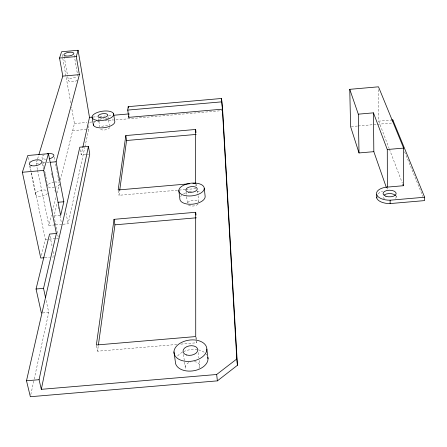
<?xml version="1.0" encoding="UTF-8"?>
<svg xmlns="http://www.w3.org/2000/svg" width="447" height="447" viewBox="0 0 447 447"><rect width="100%" height="100%" fill="white"/><g stroke="black" fill="none" stroke-linecap="round" stroke-linejoin="round"><path stroke-width="0.34" stroke-dasharray="2.23 1.68" d="M396.148 197.155L396.154 195.82M176.822 344.464L97.541 351.197L98.301 345.671M185.242 189.545L119.025 195.283L119.589 191.176M129.105 115.041L128.786 110.599M30.793 394.684L34.061 379.732M34.207 379.05L48.751 312.442L45.952 299.518M62.988 224.238L68.106 223.796L84.746 147.611M84.891 146.929L88.752 129.239L88.031 125.015M85.79 154.411L81.17 154.813L82.673 148.058M58.222 237.016L53.998 216.002L57.199 202.977M41.409 255.388L45.387 239.503L29.955 165.736M54.97 224.93L48.907 225.456L51.455 215.298M52.472 211.235L55.864 197.691M57.054 192.948L59.261 184.147M60.278 180.085L74.448 123.528L71.509 107.118M37.447 169.631L36.185 163.507L37.408 159.501M37.609 158.836L38.626 155.5M92.92 117.069L97.038 116.706M99.782 116.466L105.263 115.985M108.694 115.689L112.124 115.387M74.448 123.528L86.914 122.439M89.685 122.199L100.765 121.226M104.922 120.863L113.236 120.137M116.002 119.897L221.975 110.621M72.665 130.647L88.752 129.239M378.503 89.562L378.715 121.154L390.801 120.098M351.297 126.579L357.522 126.037M358.215 125.976L376.894 124.344M377.586 124.288L392.114 123.02M86.45 154.355L89.087 154.126M36.185 163.507L39.504 163.216M42.823 162.926L46.142 162.635M46.806 162.579L49.461 162.35M185.935 189.483L196.278 188.589M53.998 216.002L60.636 215.426M55.646 224.875L61.708 224.349M45.387 239.503L55.735 238.609M56.428 238.547L58.496 238.368M44.801 257.684L49.528 257.282M52.232 257.047L53.579 256.93M42.722 312.956L48.751 312.442M180.895 344.117L196.518 342.793L196.512 341.396M404.624 151.835L423.007 196.753M378.715 121.154L389.164 148.549M389.415 149.197L402.35 183.119M28.239 157.54L29.1 161.635M29.709 166.155L30.558 170.195M31.122 172.888L35.631 194.423M37.587 170.313L48.907 225.456M49.969 236.072L52.182 246.805M53.148 251.505L54.121 256.204M44.342 154.763A6.035 2.66 -10.5 0 0 42.024 157.59L43.795 166.413M44.756 171.167L45.164 173.201M45.303 173.883L45.711 175.917M45.845 176.599L47.762 186.103A5.94 2.766 -10.9 0 1 54.322 181.99M42.336 163.535L43.42 168.91M51.601 173.19L52.003 175.224M52.137 175.9L52.539 177.934M54.947 190.131L55.35 192.165M58.278 207L58.674 209M59.993 215.672L61.446 223.014M65.983 212.833L68.106 223.796M54.232 157.182L55.02 161.25M55.545 163.965L56.076 166.675M56.205 167.357L57.786 175.492M57.92 176.174L58.311 178.208M58.445 178.884L59.233 182.957M96.479 345.626L97.541 351.197M183.454 354.449L185.388 368.311A7.375 4.833 -8.7 0 0 186.108 369.429M62.083 54.467L70.894 103.698M64.15 56.389L67.631 75.917M67.748 76.588L68.469 80.628M80.264 149.734L81.17 154.813M74.196 55.232L77.789 76.079M98.407 118.69L98.742 120.712M98.854 121.383L99.742 126.78M118.276 190.629L119.025 195.283M108.006 116.768L108.431 119.461M108.543 120.137L109.398 125.523M198.144 352.532L198.809 357.851M199.144 360.511L199.809 365.83M195.82 337.25L196.255 340.715M196.345 341.407L196.518 342.793M186.075 191.987L186.567 196.077M186.65 196.758L187.472 203.581A5.705 2.905 -6.8 0 1 192.417 200.273A5.705 2.905 -6.8 0 1 198.624 201.865M195.82 184.583L195.976 185.918M197.507 190.992L197.736 193.043M198.049 195.775L198.747 201.915M387.359 187.774L387.359 189.098M196.272 183.728L196.278 186.505M196.507 337.206L196.512 340.698M93.931 122.685A10.901 4.615 -8.6 0 1 95.239 121.45M99.508 119.388A10.901 4.615 -8.6 0 1 103.844 118.416M105.648 118.243A10.901 4.615 -8.6 0 1 107.688 118.215M112.258 119.003A10.901 4.615 -8.6 0 1 113.348 119.522M109.683 127.412A4.889 2.095 -8.6 0 1 104.447 129.999A4.889 2.095 -8.6 0 1 100.022 128.255M101.732 126.613A4.889 2.095 -8.6 0 1 107.604 125.763M180.582 196.63A12.723 6.414 -6.7 0 1 181.633 195.395M183.661 193.903A12.723 6.414 -6.7 0 1 186.276 192.668M189.304 191.78A12.723 6.414 -6.7 0 1 191.892 191.35M197.026 191.31A12.723 6.414 -6.7 0 1 200.815 192.137M177.632 355.963A16.455 10.689 -8.6 0 1 183.035 351.884M183.639 351.593A16.455 10.689 -8.6 0 1 197.881 349.777M198.529 349.912A16.455 10.689 -8.6 0 1 205.737 353.577M206.151 354.03A16.455 10.689 -8.6 0 1 206.86 354.991M198.071 204.128A5.705 2.905 -6.8 0 1 193.138 206.028A5.705 2.905 -6.8 0 1 188.209 204.983M194.384 361.617A7.375 4.833 -8.7 0 1 198.837 368.35M185.159 367.071A7.375 4.833 -8.7 0 1 190.618 361.941M77.359 80.315A5.001 1.9 -8.8 0 1 70.106 81.578A5.001 1.9 -8.8 0 1 69.939 78.773A5.001 1.9 -8.8 0 1 77.219 77.996M47.6 193.383A6.342 2.978 -11.3 0 1 38.459 196.177A6.342 2.978 -11.3 0 1 37.246 191.769A6.342 2.978 -11.3 0 1 46.812 190.506M45.628 159.205A6.035 2.66 -10.5 0 1 42.024 157.59M59.378 184.365A5.94 2.766 -10.9 0 1 55.83 187.131M54.35 187.55A5.94 2.766 -10.9 0 1 48.153 186.757M54.819 181.957A5.94 2.766 -10.9 0 1 58.965 182.991M378.084 193.735A13.114 6.649 0.3 0 1 382.677 191.26M396.064 196.289A6.56 3.325 0.3 0 1 395.003 198.781M384.571 198.976A6.56 3.325 0.3 0 1 383.085 196.535"/><path stroke-width="0.67" d="M392.812 121.137L392.812 119.925L391.471 120.042M376.525 197.066L377.067 198.781A13.114 6.649 0.3 0 0 390.136 203.575L424.583 200.602L424.65 197.233L390.13 200.206A13.142 6.627 0.2 0 1 377.039 195.44L376.497 193.73A13.142 6.627 0.2 0 1 385.75 187.243L403.345 185.728L403.63 148.097L378.486 86.813L349.761 89.327L350.604 126.641L359.008 152.952L373.832 151.667L386.448 187.79M98.396 344.978L114.952 224.83L114.041 219.332L195.68 212.28L196.004 215.041M119.684 190.489L126.568 140.503L125.825 135.558L195.646 129.462L195.993 132.563M128.781 117.36L127.708 110.091L128.205 106.654L221.528 98.48L222.41 109.169L128.781 117.36L128.943 116.203M114.041 219.332L96.362 345.006L195.736 336.563L195.68 212.28M125.825 135.558L118.17 189.969L189.444 183.79M222.41 109.169L236.793 358.986L216.661 374.502L41.32 389.326L89.746 154.064L88.428 146.448L79.812 147.197L26.496 380.766L30.351 396.724L217.393 380.861L237.424 365.294L222.667 110.565L221.528 98.48M41.32 389.326L39.073 379.699L88.428 146.448M82.824 147.381L89.495 117.365L78.091 50.276L61.591 51.735L59.54 58.043L62.803 76.113L38.828 154.83M45.51 297.478L43.532 288.36L56.406 233.468L43.677 170.408L48.466 153.69L27.809 155.489L22.35 172.263L40.744 258.036L44.124 257.746M78.091 50.276L76.292 56.562L79.393 74.649L56.099 161.769L63.843 201.765L60.636 215.426L48.466 153.69M41.381 313.073L36.051 289.002L49.556 234.06L56.406 233.468M59.54 58.043L76.292 56.562M62.803 76.113L79.393 74.649M127.708 110.091L221.718 101.855M89.495 117.365L92.238 117.125M113.493 115.265L128.58 113.946M349.761 89.327L358.304 114.169L373.457 112.845L387.286 149.516L387.359 187.109M126.568 140.503L196.194 134.424M50.125 162.289L56.099 161.769M22.35 172.263L43.677 170.408M387.286 149.516L403.63 148.097M192.903 183.488L195.669 183.248L195.646 129.462M58.004 202.273L63.843 201.765M114.952 224.83L196.322 217.806M36.051 289.002L43.532 288.36M26.496 380.766L39.073 379.699M392.812 119.925L424.65 197.233M402.848 184.421L403.345 185.728M92.183 117.84L93.412 125.149M113.532 113.583L114.672 120.869A10.901 4.615 -8.6 0 1 104.57 127.641A10.901 4.615 -8.6 0 1 93.306 123.942M128.205 106.654L128.395 107.973M173.961 351.895L175.313 361.494A16.455 10.689 -8.6 0 0 192.674 370.921A16.455 10.689 -8.6 0 0 207.844 357.337M178.834 190.545L179.856 198.753A12.723 6.414 -6.7 0 0 192.478 204.184A12.723 6.414 -6.7 0 0 205.167 196.563L204.268 188.338A12.784 6.347 -6.7 0 0 185.103 184.583A12.784 6.347 -6.7 0 0 185.281 195.624A12.784 6.347 -6.7 0 0 204.268 188.338M206.86 349.107A16.561 10.611 -8.6 0 1 182.331 360.679A16.561 10.611 -8.6 0 1 182.035 342.206A16.561 10.611 -8.6 0 1 206.86 349.107L208.006 358.723M216.661 374.502L217.393 380.861M236.793 358.986L237.424 365.294M358.304 114.169L359.008 152.952M373.457 112.845L373.832 151.667M376.776 194.618L376.804 197.954M390.13 200.206L390.136 203.575M47.181 153.818A6.035 2.66 -10.5 0 1 53.802 155.048A6.035 2.66 -10.5 0 1 49.209 158.825M384.252 194.931A6.56 3.325 0.3 0 1 395.539 195.462M96.77 120.31A10.946 4.565 -8.5 0 0 113.689 114.762A10.946 4.565 -8.5 0 0 98.167 112.186A10.946 4.565 -8.5 0 0 96.77 120.31M100.111 117.762A4.928 2.051 -8.5 0 0 107.749 115.281A4.928 2.051 -8.5 0 0 100.787 114.102A4.928 2.051 -8.5 0 0 100.111 117.762M186.723 355.024A7.454 4.772 -8.5 0 0 197.809 349.872A7.454 4.772 -8.5 0 0 186.695 346.704A7.454 4.772 -8.5 0 0 186.723 355.024M188.695 192.199A5.755 2.855 -6.7 0 0 197.272 188.947A5.755 2.855 -6.7 0 0 188.679 187.226A5.755 2.855 -6.7 0 0 188.695 192.199M65.905 55.998A5.068 1.81 -8.5 0 0 73.872 53.69A5.068 1.81 -8.5 0 0 66.871 52.729A5.068 1.81 -8.5 0 0 65.905 55.998M31.692 165.731A6.459 2.861 -10.9 0 0 41.912 162.278A6.459 2.861 -10.9 0 0 33.229 160.518A6.459 2.861 -10.9 0 0 31.692 165.731M385.878 196.244A6.571 3.313 0.2 0 0 396.159 193.814A6.571 3.313 0.2 0 0 386.795 190.528A6.571 3.313 0.2 0 0 385.878 196.244"/></g></svg>
